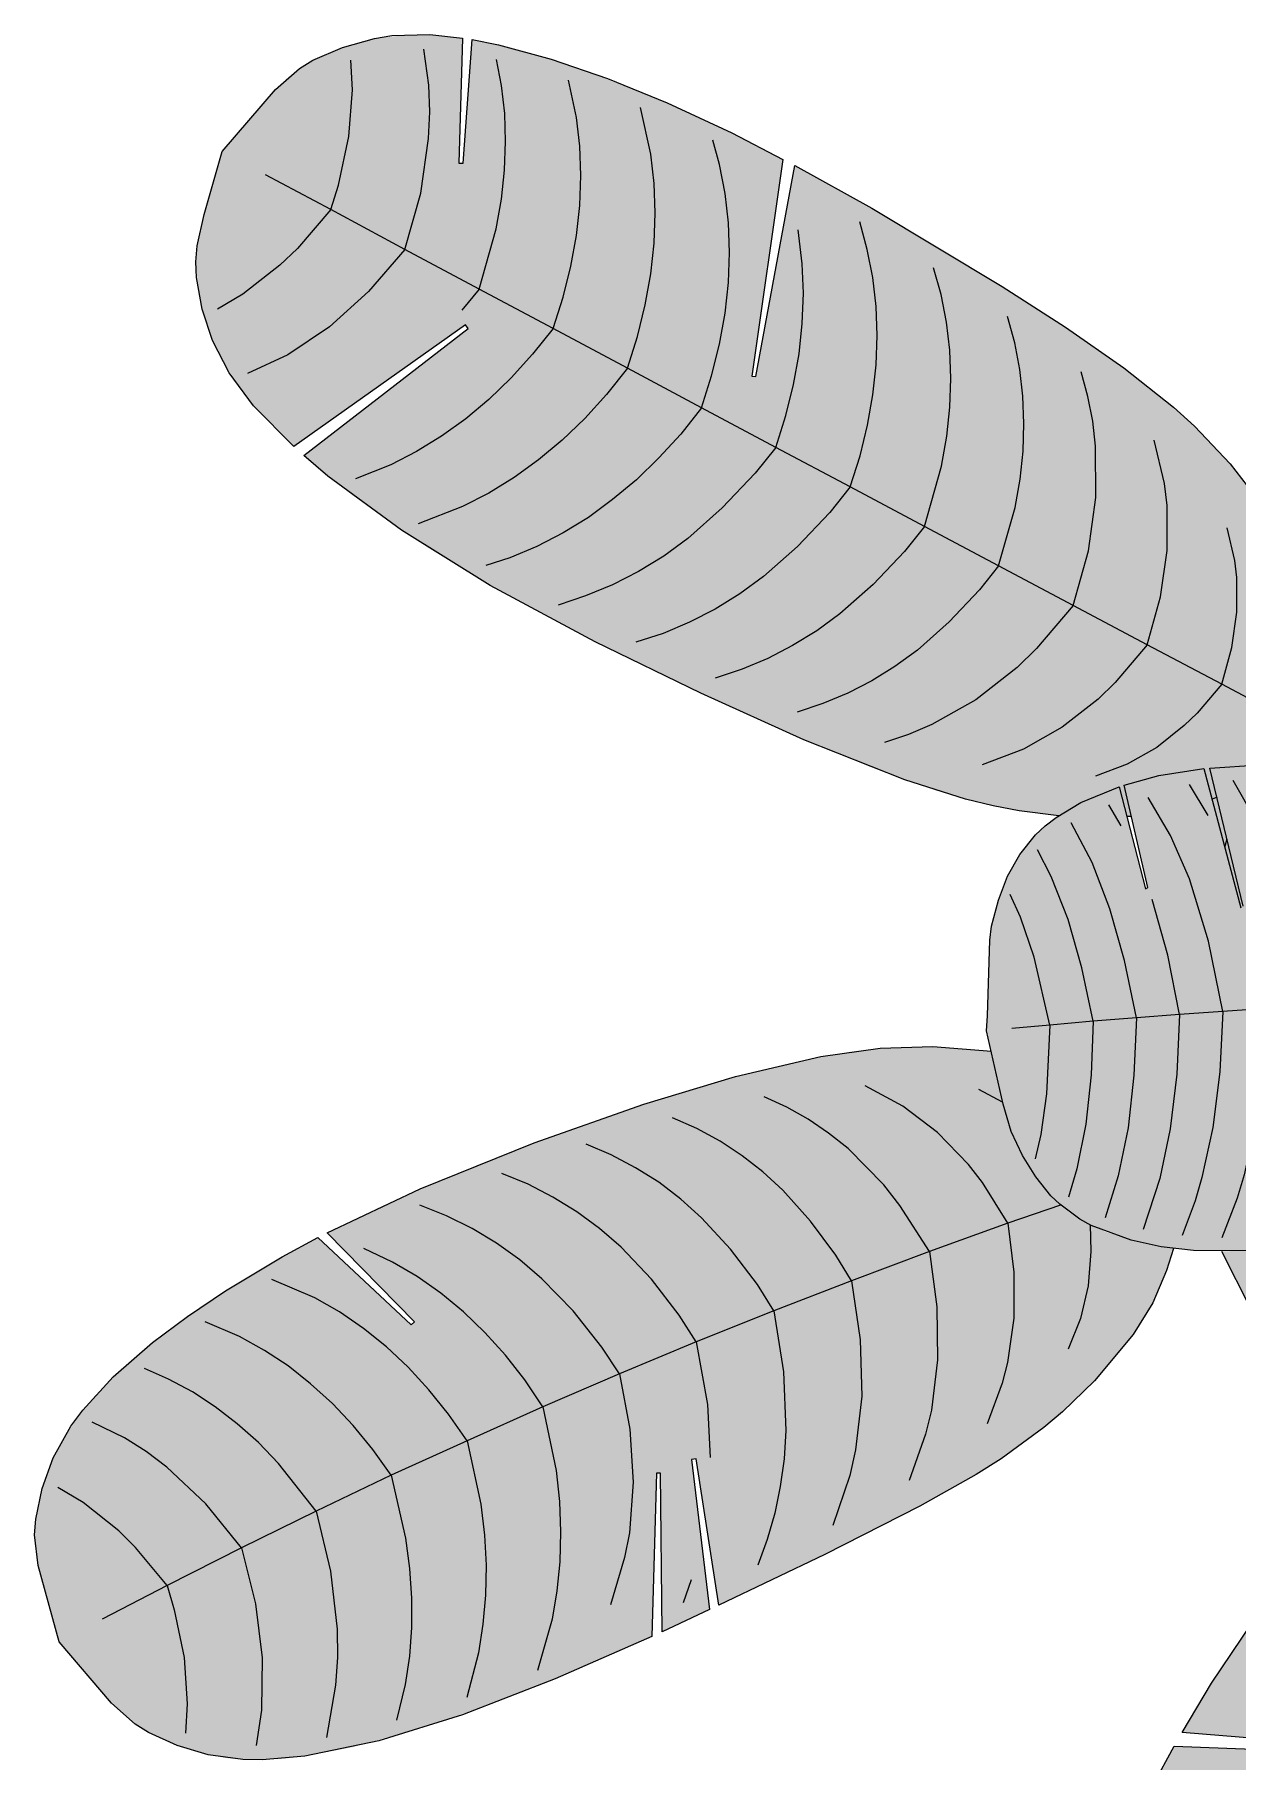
# Model space of a CAD drawing. Header units: millimetres. Extents: x -4 to 8794, y -6642 to 2653.
# Drawn here: x 5812 to 6243, y -1319 to -700 of the extents above; entities that cross this region are included whole.
import ezdxf

# ---------------------------------------------------------------- set-up
doc = ezdxf.new("R2010")
doc.units = ezdxf.units.MM
for name, color, linetype, lineweight, true_color in [('VEG-HOJAS', 117, 'Continuous', 18, 0x2e5e38), ('VEG-MACETA', 25, 'Continuous', 25, 0x745440), ('VEG-NERVIOS', 115, 'Continuous', 9, 0x528c5c)]:
    doc.layers.add(name, color=color, linetype=linetype, lineweight=lineweight, true_color=true_color)
doc.layers.add('VEG-RELLENO', color=253, linetype='Continuous', true_color=0x96c896)

# ---------------------------------------------------------------- blocks, each defined once
blk = doc.blocks.new('VEG_Strelitzia_PLANTA')
at = {"layer": 'VEG-RELLENO', "true_color": 0x4c8453}
h = blk.add_hatch(color=105, dxfattribs=at)
h.dxf.hatch_style = 1
h.paths.add_polyline_path([(-563.7, 302.6), (-548.5, 320.5), (-540.5, 328.9), (-536, 332.4), (-531.2, 335.4), (-520.6, 340), (-509.1, 343.2), (-496.3, 344.6), (-489.2, 344.6), (-477.6, 343.3), (-478.9, 298.5), (-477.3, 298.4), (-474.1, 342.8), (-455.4, 338.6), (-435.9, 332.5), (-404.2, 320.1), (-381, 309.3), (-362.7, 299.8), (-373.8, 222.1), (-372.3, 221.9), (-358.4, 297.6), (-330.8, 282.3), (-284, 254.2), (-250.5, 232.3), (-231, 217.9), (-222.6, 210.9), (-215.1, 204.1), (-202.3, 190.6), (-192.1, 177.4), (-183.9, 164.7), (-177.5, 152.3), (-175.2, 145.9), (-173.5, 139.6), (-171.3, 127.6), (-169.5, 109.2), (-170.3, 104.1), (-174.1, 95), (-179.4, 86.8), (-184.3, 82.7), (-209.5, 81.5), (-206.9, 71), (-208.7, 70.3), (-211.7, 81.3), (-227.8, 78.8), (-240.3, 75.4), (-237.7, 64.1), (-239.3, 64.1), (-242.1, 74.8), (-255.8, 69.1), (-263.7, 64.4), (-277.9, 66.1), (-297.2, 70.3), (-307.7, 73.4), (-330.6, 81.6), (-355.1, 91.6), (-392.1, 108.3), (-417.1, 120.3), (-442.9, 133.5), (-467.6, 147), (-489.6, 160.3), (-504.1, 170), (-517.6, 179.8), (-534.5, 193.6), (-475.5, 239.2), (-476.5, 240.5), (-538, 196.8), (-552.5, 211.4), (-557.2, 217.4), (-564.5, 229.1), (-569.3, 240.5), (-572.1, 251.8), (-573.2, 263.1), (-572.7, 268.8), (-570.2, 280.1)])
at = {"layer": 'VEG-RELLENO', "true_color": 0xc6c4be}
h = blk.add_hatch(color=9, dxfattribs=at)
h.dxf.hatch_style = 1
h.paths.add_polyline_path([(221.2, -40.6), (217.3, -58.2), (213.1, -72.3), (207.9, -86.1), (201.8, -99.5), (194.9, -112.5), (187.1, -125), (181.6, -132.7), (173.6, -119.8), (182.7, -105.5), (189.2, -93.3), (194.9, -80.7), (199.8, -67.8), (203.8, -54.6), (206.9, -41.2), (209.7, -22.1)])
h.paths.add_polyline_path([(29.4, -223.1), (14.7, -224.5), (0, -225), (-14.7, -224.5), (-29.4, -223.1), (-38.8, -221.5), (-40, -213.6), (-41.7, -206.8), (-27.5, -209.2), (-13.8, -210.5), (0, -211), (20.9, -209.9)])
h.paths.add_polyline_path([(-141.9, -174.5), (-159.1, -159.1), (-169.2, -148.4), (-178.5, -137), (-187.1, -125), (-194.9, -112.5), (-205.2, -91.9), (-190.1, -91.4), (-182.7, -105.5), (-175.4, -117.2), (-167.4, -128.4), (-158.6, -139.1), (-149.2, -149.2), (-139.1, -158.6), (-128.8, -167.1)])
h.paths.add_polyline_path([(-174.2, 142.2), (-159.1, 159.1), (-148.4, 169.2), (-137, 178.5), (-125, 187.1), (-112.5, 194.9), (-99.5, 201.8), (-86.1, 207.9), (-72.3, 213.1), (-51.8, 218.8), (-34, 208.1), (-54.6, 203.8), (-67.8, 199.8), (-80.7, 194.9), (-93.3, 189.2), (-105.5, 182.7), (-117.2, 175.4), (-128.4, 167.4), (-139.1, 158.6), (-149.2, 149.2), (-158.6, 139.1), (-170.8, 123.7), (-172.2, 133.5)])
h.paths.add_polyline_path([(29.4, 223.1), (42.3, 220.9), (35.5, 207.9), (13.8, 210.5), (0.7, 211), (17.1, 224.3)])
h.paths.add_polyline_path([(192.6, 116.2), (201.8, 99.5), (207.9, 86.1), (213.1, 72.3), (217.3, 58.2), (220.7, 43.9), (223.1, 29.4), (223.5, 25.4), (210.8, 7.1), (209.2, 27.5), (206.9, 41.2), (203.8, 54.6), (199.8, 67.8), (194.9, 80.7), (189.2, 93.3), (178.6, 112.1)])
h.paths.add_polyline_path([(-206.9, 71), (-203.4, 56.1), (-204.2, 53.1), (-208.7, 70.3)])
at = {"layer": 'VEG-RELLENO', "true_color": 0x7a5e4a}
h = blk.add_hatch(color=35, dxfattribs=at)
h.dxf.hatch_style = 1
h.paths.add_polyline_path([(209.7, -22.1), (206.9, -41.2), (203.8, -54.6), (199.8, -67.8), (194.9, -80.7), (189.2, -93.3), (182.7, -105.5), (173.6, -119.8), (159.7, -100.4), (142.1, -79), (127.9, -64.5), (118.5, -57), (113.8, -54), (104.3, -49.4), (94.7, -46.3), (85.1, -44.3), (75.6, -43.4), (70.7, -43.5), (52.1, -46.2), (18.5, -8.7), (208.2, -15.6)])
h.paths.add_polyline_path([(20.9, -209.9), (0, -211), (-13.8, -210.5), (-27.5, -209.2), (-41.7, -206.8), (-46.2, -194.5), (-55.8, -175.3), (-59.4, -169.8), (-64.4, -165.8), (0.8, -18.1), (22.9, -58.8), (19, -61.8), (15.1, -66.1), (1.3, -84.6), (-3.7, -93.6), (-8.5, -107.7), (-10.9, -122.9), (-10.9, -133.8), (-10.2, -139.5), (-7.2, -151.5), (-1.7, -166.2), (33.3, -132.1), (34.3, -132.5), (-0.8, -168.4), (9.7, -190.1)])
h.paths.add_polyline_path([(-139.1, -158.6), (-149.2, -149.2), (-158.6, -139.1), (-167.4, -128.4), (-175.4, -117.2), (-182.7, -105.5), (-190.1, -91.4), (-171.4, -89.6), (-167.6, -55.3), (-166.3, -55), (-169.4, -89.4), (-144.5, -85.5), (-135.9, -46.5), (-134.3, -46), (-141.8, -84.9), (-127.2, -81.6), (-115.3, -77.8), (-110, -75.6), (-100.6, -70.3), (-92.6, -64.1), (-85.6, -57.2), (-76.8, -46), (-72.2, -37.2), (-68.3, -27.5), (-14.2, -12.3), (-78.6, -158.3), (-83.5, -157.6), (-87.1, -157.8), (-108, -160.4), (-120.6, -163.7), (-128.8, -167.1)])
h.paths.add_polyline_path([(-204.2, 53.1), (-203.4, 56.1), (-197.6, 32), (-198.4, 31.4)])
h.paths.add_polyline_path([(-170.8, 123.7), (-158.6, 139.1), (-149.2, 149.2), (-139.1, 158.6), (-128.4, 167.4), (-117.2, 175.4), (-105.5, 182.7), (-93.3, 189.2), (-80.7, 194.9), (-67.8, 199.8), (-54.6, 203.8), (-34, 208.1), (-29.1, 206), (-24.3, 205.4), (-9.1, 14.1), (-88.8, 57.5), (-96.1, 63.7), (-104.9, 69.6), (-115.1, 74.3), (-125.3, 77.3), (-171, 102.2), (-169.7, 106.4), (-169.5, 109.2)])
h.paths.add_polyline_path([(13.8, 210.5), (35.5, 207.9), (32.3, 201.1), (69.3, 160.1), (68.3, 159.8), (31.1, 198.6), (25.6, 185.2), (23.1, 177.7), (63.2, 138.8), (62.3, 138.4), (22.3, 174.8), (20.1, 163.1), (19.8, 153.1), (20.9, 143.6), (24.3, 130.4), (27.9, 122), (32.8, 114), (44.2, 98.8), (48.2, 95.1), (6, 25.4), (-8.3, 206.5), (-4.8, 207.5), (0.7, 211)])
h.paths.add_polyline_path([(178.6, 112.1), (189.2, 93.3), (194.9, 80.7), (199.8, 67.8), (203.8, 54.6), (206.9, 41.2), (209.2, 27.5), (210.5, 13.8), (210.8, 7.1), (209.5, 4.3), (208.5, 0.4), (18.6, 7.3), (92, 80.9), (101, 81.3), (109.6, 82.9), (118.4, 85.4), (127.2, 89.2), (135.9, 94.6), (140.2, 97.9), (153.5, 110.8), (167.9, 110.5)])
h.paths.add_polyline_path([(72.2, 83.7), (41.2, 52.7), (61.8, 86.6)])
h.paths.add_polyline_path([(-168, 82.4), (-176.5, 82.6), (-184.3, 82.7), (-181, 85.1), (-178.5, 88.1)])
h.paths.add_polyline_path([(-134.7, 64.2), (-132.6, 63.1), (-126.5, 42), (-127.3, 41.3)])
h.paths.add_polyline_path([(-62.9, 7.8), (-64, 13.9), (-69.7, 28.8), (-31.3, 7.9)])
at = {"layer": 'VEG-RELLENO', "true_color": 0x669d6d}
h = blk.add_hatch(color=103, dxfattribs=at)
h.dxf.hatch_style = 1
h.paths.add_polyline_path([(-289.6, -12.8), (-288.5, 19.8), (-287.8, 24.8), (-285.4, 34.1), (-282.1, 42.7), (-277.7, 50.5), (-272.1, 57.5), (-268.6, 60.7), (-264.7, 63.7), (-255.8, 69.1), (-242.1, 74.8), (-232.6, 38.1), (-231.8, 38.6), (-240.3, 75.4), (-227.8, 78.8), (-211.7, 81.3), (-198.4, 31.4), (-197.6, 32), (-209.5, 81.5), (-191.7, 82.6), (-162.2, 82.1), (-139.8, 80), (-127.3, 41.3), (-126.5, 42), (-137.5, 79.7), (-127, 77.8), (-115.1, 74.3), (-109.8, 72.1), (-100.3, 66.8), (-92.1, 60.5), (-85, 53.6), (-78.8, 46.2), (-76.1, 42), (-69.5, 28.5), (-64, 13.9), (-63, 9.3), (-62.5, 0.1), (-62.7, -9), (-63.6, -13.6), (-68.5, -28.1), (-74.4, -41.7), (-79.5, -49.9), (-85.6, -57.2), (-92.6, -64.1), (-100.6, -70.3), (-110, -75.6), (-115.3, -77.8), (-127.2, -81.6), (-141.8, -84.9), (-130.5, -26.4), (-131.3, -25.8), (-144.5, -85.5), (-169.4, -89.4), (-165, -40.9), (-165.9, -40.5), (-171.4, -89.6), (-195.6, -91.7), (-215.4, -91.6), (-227, -90.2), (-237.8, -87.9), (-252.1, -82.6), (-256.2, -80.3), (-263.4, -75), (-266.6, -72), (-272, -65.1), (-276.7, -57.5), (-280.8, -48.9), (-283.7, -39.1)])
at = {"layer": 'VEG-RELLENO', "true_color": 0x4b8252}
h = blk.add_hatch(color=105, dxfattribs=at)
h.dxf.hatch_style = 1
h.paths.add_polyline_path([(-622.2, -232), (-629.7, -204.6), (-631, -193.6), (-629.7, -182.5), (-626.6, -171.4), (-621.5, -160.3), (-613.7, -148.8), (-608.7, -142.9), (-596.1, -130.8), (-580.6, -118.4), (-562.5, -106), (-542.2, -93.8), (-529.4, -86.9), (-495.9, -118.2), (-494.7, -117.1), (-526.1, -85.2), (-506.1, -75.5), (-472.2, -60.9), (-438.7, -48.1), (-412.5, -39.1), (-373.3, -27.5), (-354.9, -23.2), (-338, -20.2), (-327.8, -19), (-308.9, -18.4), (-287.8, -20.1), (-283.7, -39.1), (-280.8, -48.9), (-274.4, -61.4), (-266.6, -72), (-260, -77.8), (-256.2, -80.3), (-247.6, -84.6), (-237.8, -87.9), (-222.6, -90.8), (-225.1, -98.8), (-230, -110.4), (-237, -121.7), (-250.9, -138.3), (-262.4, -149.5), (-269.1, -155.1), (-284.4, -166.3), (-293.3, -171.9), (-313.5, -183.3), (-347.6, -200.6), (-385.6, -218.8), (-393.8, -166.3), (-395.4, -166.5), (-389, -220.4), (-406, -228.3), (-406.5, -171.4), (-408, -171.4), (-409.7, -230), (-456, -250), (-487.8, -261.5), (-516.8, -269.7), (-534.1, -273), (-542, -273.9), (-556.3, -274.2), (-562.7, -273.6), (-574.4, -271), (-579.9, -269.1), (-590.2, -264.5), (-594.9, -261.5), (-603.4, -254)])
h = blk.add_hatch(color=105, dxfattribs=at)
h.dxf.hatch_style = 1
h.paths.add_polyline_path([(-249.7, -582), (-269.9, -570.3), (-279.5, -563.9), (-283.8, -560.1), (-287.5, -555.7), (-293.7, -545.8), (-296.4, -540.4), (-300.6, -528.3), (-302.1, -521.5), (-303.6, -505.9), (-303.5, -497.1), (-301.8, -477.5), (-298.2, -455.8), (-291.4, -428.1), (-210, -426.4), (-210, -424.8), (-290, -423.1), (-280.5, -394), (-263.2, -351.2), (-243.9, -310), (-222.4, -269.4), (-143.7, -272.4), (-143.6, -270.7), (-219.5, -264.5), (-209, -246.8), (-194.4, -225.1), (-187.3, -215.8), (-173.4, -200), (-166.5, -193.4), (-153, -182.1), (-139.8, -173.2), (-127.1, -166.2), (-114.2, -161.8), (-102, -159.4), (-83.5, -157.6), (-80.6, -157.8), (-76.5, -159.1), (-69.5, -162.4), (-62.8, -166.8), (-59.4, -169.8), (-55.8, -175.3), (-51.3, -183.8), (-43.8, -200.5), (-40, -213.6), (-38.2, -227.7), (-37.7, -243), (-38.5, -259.8), (-41.1, -278.3), (-43.2, -288.2), (-45.9, -298.8), (-53.1, -321.9), (-75.9, -384.3), (-100.2, -446.1), (-135.7, -412.8), (-136.9, -413.9), (-101.6, -449.5), (-112.3, -474.3), (-124.6, -499.8), (-166.4, -466.6), (-167.4, -467.8), (-126.3, -503), (-130.8, -511.4), (-171.4, -481.7), (-172.4, -482.9), (-132.4, -514.5), (-143.5, -533), (-154, -548), (-164.4, -560.2), (-174.9, -569.3), (-185.5, -576), (-196.4, -580.7), (-207.7, -583.9), (-213.6, -584.5), (-225.6, -584.1)])
at = {"layer": 'VEG-HOJAS'}
for points in [[(-263.7, 64.4), (-277.9, 66.1), (-287.3, 67.9), (-297.2, 70.3), (-318.9, 77.2), (-355.1, 91.6), (-392.1, 108.3), (-430, 126.8), (-467.6, 147), (-499.4, 166.8), (-525.8, 186.2), (-534.5, 193.6), (-475.5, 239.2), (-476.5, 240.5), (-538, 196.8), (-552.5, 211.4), (-561.2, 223.3), (-567.2, 234.8), (-570.9, 246.1), (-572.9, 257.5), (-573.2, 263.1), (-572.7, 268.8), (-570.2, 280.1), (-563.7, 302.6), (-544.6, 324.9), (-536, 332.4), (-531.2, 335.4), (-520.6, 340), (-509.1, 343.2), (-502.9, 344.2), (-489.2, 344.6), (-477.6, 343.3), (-478.9, 298.5), (-477.3, 298.4), (-474.1, 342.8), (-464.6, 340.9), (-445.8, 335.8), (-425.6, 328.8), (-404.2, 320.1), (-381, 309.3), (-362.7, 299.8), (-373.8, 222.1), (-372.3, 221.9), (-358.4, 297.6), (-330.8, 282.3), (-284, 254.2), (-261.3, 239.6), (-240.4, 225), (-222.6, 210.9), (-215.1, 204.1), (-202.3, 190.6), (-192.1, 177.4)], [(-197.6, 32), (-209.5, 81.5), (-191.7, 82.6)], [(-195.6, -91.7), (-215.4, -91.6), (-227, -90.2), (-237.8, -87.9), (-252.1, -82.6), (-256.2, -80.3), (-263.4, -75), (-266.6, -72), (-272, -65.1), (-276.7, -57.5), (-280.8, -48.9), (-283.7, -39.1), (-289.6, -12.8), (-289.3, -7.4), (-288.5, 19.8), (-287.8, 24.8), (-285.4, 34.1), (-282.1, 42.7), (-277.7, 50.5), (-272.1, 57.5), (-268.6, 60.7), (-264.7, 63.7), (-255.8, 69.1), (-242.1, 74.8), (-232.6, 38.1), (-231.8, 38.6), (-240.3, 75.4), (-227.8, 78.8), (-211.7, 81.3), (-198.4, 31.4)], [(-206.9, 71), (-208.7, 70.3)], [(-237.7, 64.1), (-239.3, 64.1)], [(-222.6, -90.8), (-225.1, -98.8), (-230, -110.4), (-237, -121.7), (-250.9, -138.3), (-262.4, -149.5), (-269.1, -155.1), (-284.4, -166.3), (-293.3, -171.9), (-313.5, -183.3), (-347.6, -200.6), (-385.6, -218.8), (-393.8, -166.3), (-395.4, -166.5), (-389, -220.4), (-406, -228.3), (-406.5, -171.4), (-408, -171.4), (-409.7, -230), (-444.3, -245.2), (-477.5, -258.1), (-507.5, -267.4), (-534.1, -273), (-549.4, -274.3), (-556.3, -274.2), (-568.7, -272.5), (-579.9, -269.1), (-590.2, -264.5), (-594.9, -261.5), (-603.4, -254), (-622.2, -232), (-629.7, -204.6), (-631, -193.6), (-630.6, -188), (-628.3, -177), (-624.3, -165.9), (-618, -154.6), (-613.7, -148.8), (-602.8, -136.9), (-588.7, -124.6), (-576.2, -115.3), (-562.5, -106), (-542.2, -93.8), (-529.4, -86.9), (-495.9, -118.2), (-494.7, -117.1), (-526.1, -85.2), (-492.7, -69.5), (-451.8, -52.9), (-412.5, -39.1), (-379.7, -29.2), (-349, -22), (-327.8, -19), (-308.9, -18.4), (-287.8, -20.1)], [(-237.4, -297.1), (-222.4, -269.4), (-143.7, -272.4)], [(-143.6, -270.7), (-219.5, -264.5), (-209, -246.8), (-194.4, -225.1)]]:
    blk.add_lwpolyline(points, dxfattribs=at)
at = {"layer": 'VEG-MACETA'}
for points in [[(-204.2, 53.1), (-203.4, 56.1)], [(-141.9, -174.5), (-159.1, -159.1), (-169.2, -148.4), (-178.5, -137), (-187.1, -125), (-194.9, -112.5), (-205.2, -91.9)]]:
    blk.add_lwpolyline(points, dxfattribs=at)
at = {"layer": 'VEG-NERVIOS'}
for points in [[(-524.8, 281.8), (-522, 290.6), (-518.3, 308), (-517, 324.8), (-517.6, 335.4)], [(-498.2, 267.5), (-492.5, 287.7), (-489.7, 307.3), (-489.3, 316.9), (-489.6, 326.4), (-491.4, 339.3)], [(-471.6, 253.3), (-465.5, 274.9), (-463.6, 285.5), (-462.5, 295.9), (-462.1, 306.2), (-462.4, 316.3), (-463.6, 326.3), (-465.4, 335.6)], [(-445, 239.1), (-441.5, 250.4), (-438.7, 261.5), (-436.7, 272.5), (-435.5, 283.3), (-435.1, 294), (-435.5, 304.5), (-436.7, 314.8), (-439.5, 328.2)], [(-418.4, 224.9), (-414.8, 236.3), (-412, 247.6), (-410, 258.8), (-408.8, 269.8), (-408.4, 280.6), (-408.8, 291.2), (-410, 301.7), (-413.7, 318.4)], [(-391.8, 210.7), (-388.2, 222.2), (-385.4, 233.5), (-383.4, 244.6), (-382.2, 255.6), (-381.8, 266.4), (-382.2, 277.1), (-383.4, 287.6), (-385.4, 298), (-387.8, 306.7)], [(-524.8, 281.8), (-548.2, 294.3)], [(-524.8, 281.8), (-536.7, 267.9), (-543, 261.9), (-556.3, 251.5), (-565.4, 246.1)], [(-498.2, 267.5), (-524.8, 281.8)], [(-365.2, 196.5), (-361.6, 207.9), (-358.8, 219.1), (-356.8, 230.1), (-355.7, 241), (-355.3, 251.8), (-355.7, 262.4), (-357.2, 274.6)], [(-338.5, 182.3), (-335, 193.5), (-332.3, 204.5), (-330.4, 215.4), (-329.2, 226.1), (-328.8, 236.7), (-329.2, 247.1), (-330.4, 257.4), (-332.4, 267.5), (-335.1, 277.4)], [(-498.2, 267.5), (-511.2, 252.4), (-525.2, 239.8), (-540.2, 229.7), (-554.6, 223)], [(-471.6, 253.3), (-498.2, 267.5)], [(-311.9, 168.1), (-305.8, 189.8), (-303.9, 200.5), (-302.8, 210.9), (-302.4, 221.2), (-302.8, 231.4), (-304, 241.4), (-305.9, 251.3), (-308.6, 260.9)], [(-471.6, 253.3), (-477.8, 245.7)], [(-445, 239.1), (-471.6, 253.3)], [(-285.3, 154), (-279.4, 174.9), (-277.6, 185.1), (-276.5, 195.2), (-276.2, 205.1), (-276.6, 214.9), (-277.7, 224.5), (-279.5, 234), (-282.1, 243.4)], [(-445, 239.1), (-452.4, 229.9), (-460.1, 221.4), (-468.1, 213.7), (-476.4, 206.7), (-485.1, 200.5), (-494, 195), (-503.2, 190.2), (-515.9, 185.2)], [(-418.4, 224.9), (-445, 239.1)], [(-418.4, 224.9), (-425.9, 215.5), (-433.7, 206.9), (-441.8, 199.1), (-450.3, 192), (-459, 185.7), (-468.1, 180.1), (-477.5, 175.3), (-493.4, 169.1)], [(-391.8, 210.7), (-418.4, 224.9)], [(-258.6, 139.8), (-253.1, 159.4), (-250.4, 178.5), (-250.5, 196.9), (-251.5, 205.9), (-253.3, 214.8), (-255.7, 223.6)], [(-391.8, 210.7), (-399.3, 201.3), (-407.1, 192.7), (-415.2, 184.9), (-423.7, 177.8), (-432.4, 171.4), (-441.5, 165.8), (-450.9, 161), (-460.6, 156.9), (-469.2, 154.1)], [(-365.2, 196.5), (-391.8, 210.7)], [(-232, 125.7), (-227.2, 142.9), (-224.8, 159.5), (-224.9, 175.7), (-225.8, 183.6), (-229.5, 199.1)], [(-365.2, 196.5), (-372.6, 187.2), (-384.4, 174.8), (-396.8, 163.8), (-405.4, 157.5), (-414.4, 152), (-423.7, 147.2), (-433.4, 143.2), (-443.3, 139.9)], [(-338.5, 182.3), (-365.2, 196.5)], [(-338.5, 182.3), (-345.8, 173.2), (-357.4, 160.9), (-369.6, 150.2), (-378.1, 144), (-387, 138.5), (-396.1, 133.8), (-405.6, 129.8), (-415.4, 126.6)], [(-311.9, 168.1), (-338.5, 182.3)], [(-311.9, 168.1), (-319, 159.2), (-330.3, 147.3), (-342.2, 136.8), (-350.5, 130.7), (-359.2, 125.4), (-368.1, 120.8), (-377.3, 116.9), (-386.9, 113.7)], [(-285.3, 154), (-311.9, 168.1)], [(-205.3, 111.6), (-201.7, 124.7), (-199.9, 137.4), (-199.9, 149.8), (-200.6, 155.9), (-203.4, 167.7)], [(-285.3, 154), (-292.1, 145.4), (-303, 133.9), (-314.4, 123.8), (-322.5, 117.9), (-330.8, 112.8), (-339.4, 108.4), (-348.3, 104.6), (-357.5, 101.5)], [(-258.6, 139.8), (-285.3, 154)], [(-258.6, 139.8), (-271.7, 124.4), (-278.7, 117.6), (-293.5, 106), (-309.3, 97.1), (-317.6, 93.5), (-326.2, 90.7)], [(-232, 125.7), (-258.6, 139.8)], [(-232, 125.7), (-243.5, 112.2), (-249.6, 106.2), (-262.5, 96.1), (-276.4, 88.2), (-291.2, 82.6)], [(-205.3, 111.6), (-232, 125.7)], [(-205.3, 111.6), (-214.1, 101.2), (-218.8, 96.7), (-228.6, 88.9), (-239.2, 82.9), (-250.6, 78.6)], [(-178.9, 97.6), (-205.3, 111.6)], [(-210.2, 64.5), (-216.8, 75.6)], [(-173.9, -3.9), (-178.9, 22.6), (-182.8, 37.1), (-185.8, 46.1), (-192.9, 62.6), (-201.2, 77)], [(-241.4, 60.7), (-245.8, 68.3)], [(-204.9, -5.8), (-210, 19.4), (-216.8, 41.7), (-223.7, 57.3), (-231.7, 70.9)], [(-235.9, -8.1), (-240.1, 12.4), (-245.4, 31), (-251.8, 47.6), (-259.3, 61.8)], [(-251.4, -9.3), (-255.4, 9.8), (-260.4, 27.1), (-266.5, 42.6), (-271.4, 52.1)], [(-266.9, -10.7), (-272.6, 13.7), (-277.5, 28), (-281.1, 36.1)], [(-220.4, -6.9), (-224.6, 14.4), (-230.2, 34.3)], [(-204.9, -5.8), (-220.4, -6.9)], [(-204.9, -5.8), (-206, -27.5), (-208.5, -47.4), (-212.4, -65.4), (-214.8, -73.8), (-219.5, -86.2)], [(-189.4, -4.8), (-190.6, -26.6), (-193.3, -46.4), (-197.2, -64.4), (-199.7, -72.8), (-205.2, -87)], [(-189.4, -4.8), (-204.9, -5.8)], [(-266.9, -10.7), (-280.5, -11.9)], [(-266.9, -10.7), (-268.1, -35.4), (-270.2, -50), (-272.2, -58.7)], [(-251.4, -9.3), (-266.9, -10.7)], [(-251.4, -9.3), (-252.1, -28.6), (-254, -46.3), (-257.2, -62.3), (-260.2, -72.5)], [(-235.9, -8.1), (-251.4, -9.3)], [(-235.9, -8.1), (-236.8, -28.7), (-238.9, -47.6), (-242.4, -64.8), (-247.1, -79.8)], [(-220.4, -6.9), (-235.9, -8.1)], [(-220.4, -6.9), (-221.4, -28.3), (-223.8, -47.9), (-227.5, -65.7), (-233.5, -84)], [(-310.1, -91.9), (-320.7, -75.4), (-326.5, -68), (-339.3, -55), (-346.3, -49.5), (-353.6, -44.5), (-361.3, -40.2), (-369.4, -36.4)], [(-282, -81.8), (-291.1, -67.2), (-296.1, -60.7), (-307.2, -49.2), (-319.6, -39.8), (-333.2, -32.5)], [(-283.9, -38.4), (-292.4, -33.8)], [(-338.1, -102.4), (-343.7, -93.3), (-352.8, -81), (-362.7, -69.9), (-369.8, -63.4), (-377.3, -57.6), (-385.2, -52.4), (-393.5, -47.8), (-402.2, -44)], [(-365.9, -113.2), (-371.8, -103.8), (-381.5, -91.1), (-391.9, -79.8), (-399.3, -73.1), (-407.2, -67.1), (-415.5, -61.9), (-424.2, -57.3), (-433.2, -53.4)], [(-393.7, -124.3), (-399.8, -114.8), (-409.8, -101.9), (-420.6, -90.4), (-428.4, -83.7), (-436.5, -77.7), (-445.1, -72.4), (-454, -67.8), (-463.4, -63.9)], [(-421.2, -135.8), (-427.6, -126.2), (-437.9, -113.2), (-449.1, -101.7), (-457, -94.9), (-465.4, -88.9), (-474.1, -83.7), (-483.3, -79.1), (-492.9, -75.3)], [(-263.1, -75.3), (-282, -81.8)], [(-282, -81.8), (-310.1, -91.9)], [(-282, -81.8), (-279.8, -99.3), (-279.9, -115.9), (-282.1, -131.7), (-284, -139.2), (-289.4, -153.8)], [(-252.5, -82.3), (-252.2, -91.9), (-253.2, -104.2), (-255.9, -116), (-260.3, -127)], [(-448.7, -147.6), (-455.2, -138), (-462.1, -129.1), (-469.5, -121), (-477.2, -113.6), (-485.3, -106.9), (-493.8, -100.9), (-502.7, -95.7), (-512.9, -90.9)], [(-310.1, -91.9), (-338.1, -102.4)], [(-310.1, -91.9), (-307.4, -111.8), (-307.2, -130.8), (-309.4, -148.8), (-311.5, -157.5), (-317.4, -174.1)], [(-475.9, -159.8), (-482.6, -150.3), (-489.6, -141.5), (-497, -133.4), (-504.8, -126.1), (-513, -119.5), (-521.6, -113.6), (-530.5, -108.5), (-545.9, -102)], [(-338.1, -102.4), (-365.9, -113.2)], [(-338.1, -102.4), (-334.9, -123.6), (-334.4, -143.8), (-336.6, -163.1), (-338.7, -172.3), (-344.8, -190.2)], [(-503.1, -172.2), (-509.7, -163), (-516.8, -154.4), (-524.2, -146.5), (-532, -139.4), (-540.1, -133), (-548.6, -127.4), (-557.5, -122.4), (-569.8, -117.2)], [(-365.9, -113.2), (-393.7, -124.3)], [(-365.9, -113.2), (-362.4, -135.1), (-361.6, -156.1), (-362.2, -166.3), (-363.6, -176.2), (-365.6, -185.8), (-368.3, -195.2), (-371.7, -204.4)], [(-393.7, -124.3), (-421.2, -135.8)], [(-393.7, -124.3), (-389.7, -146.8), (-388.7, -165.8)], [(-530, -185.1), (-543.5, -168), (-550.7, -160.5), (-558.3, -153.8), (-566.2, -147.7), (-574.4, -142.3), (-583, -137.7), (-591.6, -133.9)], [(-421.2, -135.8), (-448.7, -147.6)], [(-421.2, -135.8), (-417.5, -155.6), (-416.3, -174.7), (-417.7, -192.9), (-419.4, -201.7), (-424.5, -218.7)], [(-448.7, -147.6), (-475.9, -159.8)], [(-448.7, -147.6), (-444, -170.5), (-442.8, -181.6), (-442.4, -192.5), (-442.7, -203.2), (-443.7, -213.6), (-445.4, -223.8), (-450.6, -242.2)], [(-556.8, -198.2), (-569.6, -182.4), (-583.6, -169.3), (-591, -163.7), (-598.8, -158.8), (-610.3, -153.1)], [(-475.9, -159.8), (-503.1, -172.2)], [(-475.9, -159.8), (-471, -182.6), (-469.7, -193.7), (-469.1, -204.5), (-469.3, -215.2), (-470.2, -225.6), (-471.8, -235.9), (-476, -251.9)], [(-503.1, -172.2), (-530, -185.1)], [(-503.1, -172.2), (-498, -194.7), (-496.5, -205.6), (-495.8, -216.3), (-495.8, -226.8), (-496.6, -237.1), (-498.1, -247.2), (-501.2, -260.1)], [(-583.5, -211.7), (-594.8, -198.1), (-600.8, -192.1), (-613.6, -182), (-622.7, -176.6)], [(-530, -185.1), (-556.8, -198.2)], [(-530, -185.1), (-524.9, -206.6), (-522.5, -227.4), (-522.4, -237.6), (-523.1, -247.5), (-526.3, -266.3)], [(-556.8, -198.2), (-583.5, -211.7)], [(-556.8, -198.2), (-551.8, -218.3), (-549.4, -237.7), (-549.6, -256.4), (-551.5, -269.1)], [(-395.5, -209.7), (-398.4, -217.9)], [(-583.5, -211.7), (-606.8, -223.8)], [(-583.5, -211.7), (-580.9, -220.5), (-577.4, -237.6), (-576.3, -254.2), (-576.9, -264.7)]]:
    blk.add_lwpolyline(points, dxfattribs=at)

msp = doc.modelspace()

# ---------------------------------------------------------------- block references
msp.add_blockref('VEG_Strelitzia_PLANTA', (6442.64, -1044.21))

doc.saveas('drawing.dxf')
